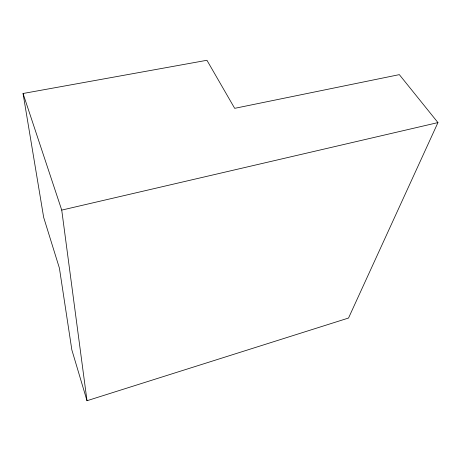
<?xml version="1.0" encoding="UTF-8"?>
<svg xmlns="http://www.w3.org/2000/svg" width="461" height="461" viewBox="0 0 461 461"><rect width="100%" height="100%" fill="white"/><g stroke="black" fill="none" stroke-linecap="round" stroke-linejoin="round"><path stroke-width="0.69" d="M437.95 122.591L348.533 318.038L87.008 400.718L71.847 349.887L59.406 268.123L43.674 217.413L23.05 93.497L206.937 60.282L234.684 108.335L399.33 74.636L437.95 122.591L61.734 210.101L87.008 400.718M23.05 93.497L61.734 210.101"/></g></svg>
